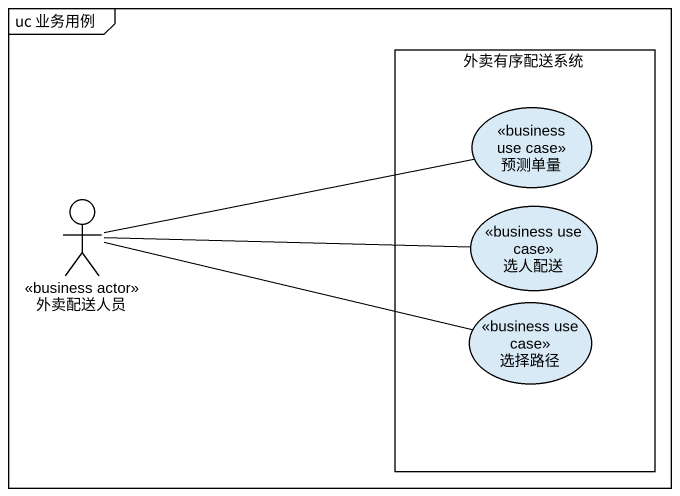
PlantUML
@startuml
mainframe uc 业务用例
rectangle 外卖有序配送系统 {
  usecase 预测单量 <<business use case>>
  usecase 选人配送 <<business use case>>
  usecase 选择路径 <<business use case>>
}
actor 外卖配送人员 <<business actor>>
外卖配送人员 -right- 预测单量
外卖配送人员 -right- 选人配送
外卖配送人员 -right- 选择路径
@enduml
